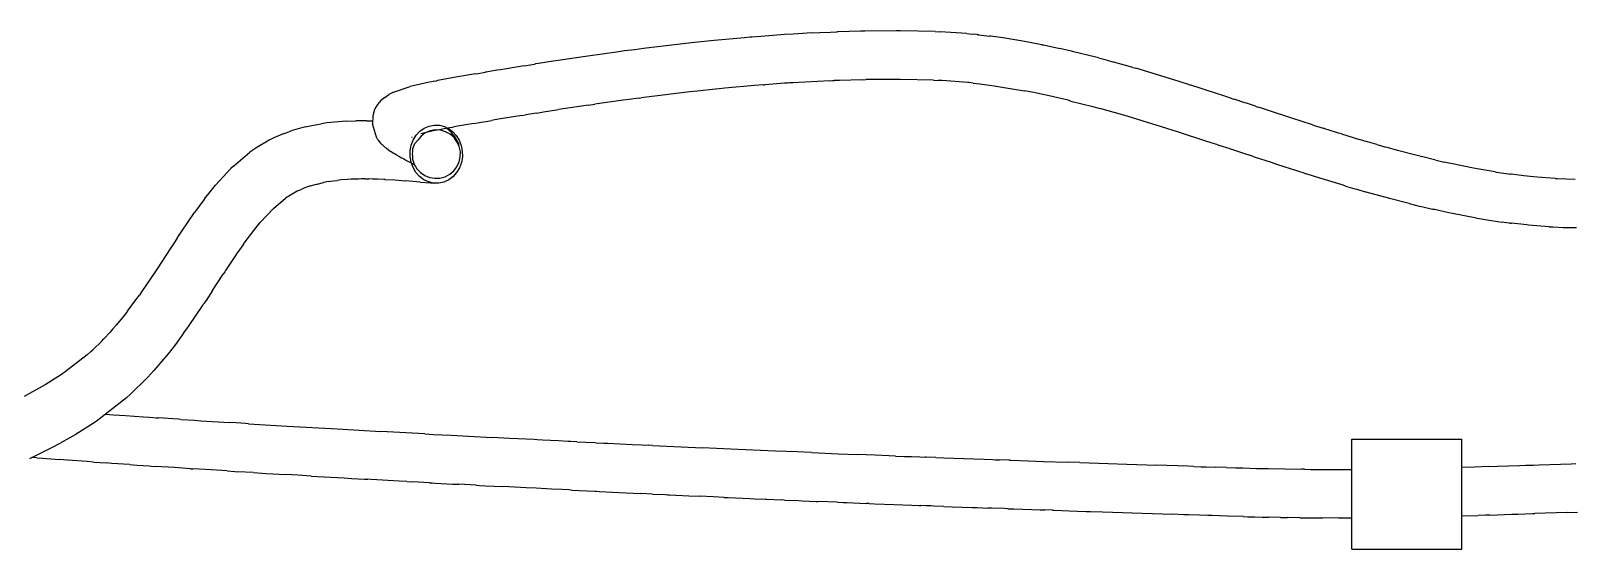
# Model space of a CAD drawing. Header units: millimetres. Extents: x -615 to -131, y -243 to 90.
# Drawn here: x -289.4 to -236.9, y 12.7 to 30.3 of the extents above; entities that cross this region are included whole.
import ezdxf

# ---------------------------------------------------------------- set-up
doc = ezdxf.new("R2010")
doc.units = ezdxf.units.MM
doc.layers.add('HIDDEN', color=8, linetype='Continuous')
doc.layers.add('VISIBLE', color=7, linetype='Continuous')

msp = doc.modelspace()

# ---------------------------------------------------------------- linework, layer by layer
at = {"layer": 'HIDDEN'}
for points in [[(-276.381, 26.631), (-276.281, 26.792)], [(-276.281, 26.792), (-276.155, 26.927)], [(-276.111, 26.766), (-276.227, 26.631)], [(-276.155, 26.927), (-276.007, 27.033)], [(-275.979, 26.879), (-276.111, 26.766)], [(-276.007, 27.033), (-275.843, 27.104)], [(-275.812, 26.944), (-275.979, 26.879)], [(-275.843, 27.104), (-275.67, 27.137)], [(-275.636, 26.971), (-275.812, 26.944)], [(-275.67, 27.137), (-275.539, 27.137)], [(-275.458, 26.96), (-275.636, 26.971)], [(-275.539, 27.137), (-275.494, 27.132)], [(-275.494, 27.132), (-275.322, 27.089)], [(-275.287, 26.912), (-275.458, 26.96)], [(-275.322, 27.089), (-275.215, 27.036)], [(-275.131, 26.828), (-275.287, 26.912)], [(-274.996, 26.712), (-275.131, 26.828)], [(-276.487, 26.066), (-276.486, 26.261)], [(-276.486, 26.261), (-276.45, 26.452)], [(-276.45, 26.452), (-276.381, 26.631)], [(-276.411, 26.241), (-276.424, 26.15)], [(-276.403, 26.332), (-276.411, 26.241)], [(-276.344, 26.5), (-276.403, 26.332)], [(-276.227, 26.631), (-276.344, 26.5)], [(-274.895, 26.568), (-274.996, 26.712)], [(-274.825, 26.405), (-274.895, 26.568)], [(-274.779, 26.225), (-274.825, 26.405)], [(-274.782, 26.057), (-274.779, 26.225)], [(-276.454, 25.874), (-276.487, 26.066)], [(-276.388, 25.693), (-276.454, 25.874)], [(-276.424, 26.15), (-276.41, 26.105)], [(-276.41, 26.105), (-276.406, 25.975)], [(-276.406, 25.975), (-276.351, 25.808)], [(-276.351, 25.808), (-276.26, 25.655)], [(-275.006, 25.582), (-274.897, 25.723)], [(-274.897, 25.723), (-274.821, 25.884)], [(-274.821, 25.884), (-274.782, 26.057)], [(-276.292, 25.529), (-276.388, 25.693)], [(-276.168, 25.39), (-276.292, 25.529)], [(-276.26, 25.655), (-276.138, 25.526)], [(-276.022, 25.28), (-276.168, 25.39)], [(-276.138, 25.526), (-275.992, 25.425)], [(-275.86, 25.204), (-276.022, 25.28)], [(-275.992, 25.425), (-275.826, 25.359)], [(-275.688, 25.165), (-275.86, 25.204)], [(-275.826, 25.359), (-275.651, 25.329)], [(-275.651, 25.329), (-275.473, 25.338)], [(-275.473, 25.338), (-275.301, 25.385)], [(-275.301, 25.385), (-275.143, 25.468)], [(-275.143, 25.468), (-275.006, 25.582)], [(-275.66, 25.163), (-275.688, 25.165)], [(-244.47, 16.47), (-240.73, 16.47)], [(-244.47, 12.73), (-244.47, 16.47)], [(-240.73, 12.73), (-240.73, 16.47)], [(-244.47, 12.73), (-240.73, 12.73)]]:
    msp.add_lwpolyline(points, dxfattribs=at)
at = {"layer": 'VISIBLE'}
for points in [[(-266.923, 29.929), (-268.557, 29.738)], [(-266.822, 29.94), (-266.923, 29.929)], [(-266.156, 30.009), (-266.822, 29.94)], [(-265.123, 30.105), (-266.156, 30.009)], [(-264.927, 30.122), (-265.123, 30.105)], [(-264.873, 30.127), (-264.927, 30.122)], [(-264.569, 30.151), (-264.873, 30.127)], [(-263.88, 30.202), (-264.569, 30.151)], [(-263.762, 30.21), (-263.88, 30.202)], [(-263.468, 30.23), (-263.762, 30.21)], [(-262.828, 30.267), (-263.468, 30.23)], [(-262.828, 30.267), (-262.554, 30.28)], [(-262.554, 30.28), (-262.198, 30.296)], [(-262.198, 30.296), (-261.994, 30.304)], [(-261.994, 30.304), (-261.956, 30.306)], [(-261.163, 30.329), (-261.956, 30.306)], [(-261.031, 30.331), (-261.163, 30.329)], [(-259.95, 30.339), (-261.031, 30.331)], [(-259.811, 30.338), (-259.95, 30.339)], [(-258.643, 30.312), (-259.811, 30.338)], [(-258.643, 30.312), (-258.464, 30.304)], [(-257.562, 30.245), (-258.464, 30.304)], [(-257.562, 30.245), (-257.379, 30.228)], [(-257.211, 30.211), (-257.379, 30.228)], [(-257.211, 30.211), (-257.184, 30.208)], [(-257.155, 30.205), (-257.184, 30.208)], [(-257.155, 30.205), (-256.79, 30.163)], [(-256.744, 30.157), (-256.79, 30.163)], [(-256.338, 30.101), (-256.744, 30.157)], [(-255.66, 29.992), (-256.338, 30.101)], [(-255.011, 29.869), (-255.66, 29.992)], [(-270.449, 29.483), (-271.459, 29.334)], [(-269.477, 29.618), (-270.449, 29.483)], [(-269.273, 29.645), (-269.477, 29.618)], [(-269.202, 29.655), (-269.273, 29.645)], [(-268.853, 29.7), (-269.202, 29.655)], [(-268.557, 29.738), (-268.853, 29.7)], [(-255.011, 29.869), (-254.959, 29.859)], [(-254.959, 29.859), (-254.395, 29.738)], [(-254.306, 29.718), (-254.395, 29.738)], [(-254.005, 29.649), (-254.306, 29.718)], [(-253.93, 29.631), (-254.005, 29.649)], [(-253.178, 29.444), (-253.93, 29.631)], [(-253.085, 29.419), (-253.178, 29.444)], [(-253.085, 29.419), (-252.909, 29.373)], [(-252.909, 29.373), (-252.61, 29.292)], [(-274.269, 28.877), (-274.997, 28.753)], [(-274.269, 28.877), (-274.18, 28.892)], [(-274.18, 28.892), (-273.942, 28.932)], [(-273.906, 28.938), (-273.942, 28.932)], [(-273.54, 28.999), (-273.906, 28.938)], [(-273.411, 29.02), (-273.54, 28.999)], [(-272.679, 29.141), (-273.411, 29.02)], [(-272.611, 29.152), (-272.679, 29.141)], [(-272.611, 29.152), (-272.255, 29.209)], [(-272.255, 29.209), (-272.22, 29.215)], [(-272.125, 29.23), (-272.22, 29.215)], [(-271.628, 29.308), (-272.125, 29.23)], [(-271.459, 29.334), (-271.628, 29.308)], [(-251.921, 29.098), (-252.61, 29.292)], [(-251.921, 29.098), (-251.821, 29.069)], [(-250.526, 28.678), (-251.821, 29.069)], [(-277.052, 28.252), (-276.486, 28.447)], [(-276.032, 28.555), (-276.486, 28.447)], [(-275.944, 28.574), (-276.032, 28.555)], [(-275.647, 28.634), (-275.944, 28.574)], [(-275.647, 28.634), (-275.59, 28.645)], [(-275.558, 28.651), (-275.59, 28.645)], [(-275.111, 28.732), (-275.558, 28.651)], [(-274.997, 28.753), (-275.111, 28.732)], [(-266.105, 28.356), (-266.734, 28.29)], [(-265.984, 28.368), (-266.105, 28.356)], [(-265.785, 28.388), (-265.984, 28.368)], [(-264.78, 28.479), (-265.785, 28.388)], [(-264.469, 28.504), (-264.78, 28.479)], [(-264.469, 28.504), (-264.428, 28.507)], [(-263.755, 28.557), (-264.428, 28.507)], [(-263.642, 28.565), (-263.755, 28.557)], [(-263.591, 28.568), (-263.642, 28.565)], [(-263.476, 28.576), (-263.591, 28.568)], [(-262.214, 28.644), (-263.476, 28.576)], [(-262.214, 28.644), (-262.124, 28.648)], [(-262.124, 28.648), (-262.075, 28.65)], [(-261.886, 28.657), (-262.075, 28.65)], [(-261.114, 28.679), (-261.886, 28.657)], [(-261.114, 28.679), (-260.99, 28.682)], [(-259.945, 28.689), (-260.99, 28.682)], [(-259.812, 28.688), (-259.945, 28.689)], [(-258.697, 28.663), (-259.812, 28.688)], [(-258.697, 28.663), (-258.533, 28.656)], [(-258.395, 28.649), (-258.533, 28.656)], [(-257.529, 28.585), (-258.395, 28.649)], [(-257.499, 28.582), (-257.529, 28.585)], [(-257.349, 28.567), (-257.499, 28.582)], [(-257.349, 28.567), (-257.123, 28.541)], [(-257.123, 28.541), (-256.63, 28.476)], [(-256.63, 28.476), (-255.615, 28.306)], [(-250.313, 28.611), (-250.526, 28.678)], [(-250.023, 28.519), (-250.313, 28.611)], [(-250.023, 28.519), (-249.978, 28.505)], [(-249.035, 28.201), (-249.978, 28.505)], [(-277.595, 27.835), (-277.656, 27.741)], [(-277.48, 27.968), (-277.595, 27.835)], [(-277.353, 28.077), (-277.48, 27.968)], [(-277.353, 28.077), (-277.208, 28.172)], [(-277.052, 28.252), (-277.208, 28.172)], [(-270.422, 27.82), (-271.367, 27.679)], [(-270.422, 27.82), (-270.209, 27.851)], [(-269.246, 27.984), (-270.209, 27.851)], [(-269.048, 28.011), (-269.246, 27.984)], [(-268.698, 28.057), (-269.048, 28.011)], [(-268.698, 28.057), (-268.634, 28.065)], [(-266.974, 28.264), (-268.634, 28.065)], [(-266.734, 28.29), (-266.974, 28.264)], [(-255.28, 28.24), (-255.615, 28.306)], [(-255.18, 28.22), (-255.28, 28.24)], [(-254.661, 28.107), (-255.18, 28.22)], [(-254.619, 28.097), (-254.661, 28.107)], [(-254.119, 27.979), (-254.619, 28.097)], [(-254.024, 27.956), (-254.119, 27.979)], [(-254.024, 27.956), (-253.283, 27.765)], [(-248.893, 28.154), (-249.035, 28.201)], [(-248.527, 28.035), (-248.893, 28.154)], [(-248.527, 28.035), (-248.473, 28.017)], [(-248.109, 27.897), (-248.473, 28.017)], [(-248.054, 27.879), (-248.109, 27.897)], [(-247.747, 27.778), (-248.054, 27.879)], [(-278.657, 27.269), (-279.315, 27.211)], [(-278.657, 27.269), (-278.338, 27.281)], [(-278.2, 27.284), (-278.338, 27.281)], [(-278.06, 27.285), (-278.2, 27.284)], [(-277.975, 27.285), (-278.06, 27.285)], [(-277.975, 27.285), (-277.763, 27.282)], [(-277.754, 27.455), (-277.768, 27.175)], [(-277.694, 27.667), (-277.754, 27.455)], [(-277.656, 27.741), (-277.694, 27.667)], [(-274.196, 27.216), (-273.712, 27.297)], [(-273.664, 27.305), (-273.712, 27.297)], [(-273.482, 27.336), (-273.664, 27.305)], [(-273.413, 27.347), (-273.482, 27.336)], [(-272.689, 27.467), (-273.413, 27.347)], [(-272.689, 27.467), (-272.56, 27.489)], [(-272.195, 27.548), (-272.56, 27.489)], [(-272.195, 27.548), (-272.129, 27.558)], [(-272.129, 27.558), (-271.952, 27.587)], [(-271.952, 27.587), (-271.446, 27.666)], [(-271.367, 27.679), (-271.446, 27.666)], [(-253.283, 27.765), (-253.035, 27.698)], [(-252.273, 27.482), (-253.035, 27.698)], [(-252.08, 27.426), (-252.273, 27.482)], [(-250.8, 27.034), (-252.08, 27.426)], [(-247.747, 27.778), (-247.7, 27.762)], [(-247.7, 27.762), (-247.645, 27.744)], [(-247.276, 27.623), (-247.645, 27.744)], [(-247.201, 27.598), (-247.276, 27.623)], [(-246.616, 27.406), (-247.201, 27.598)], [(-246.516, 27.374), (-246.616, 27.406)], [(-245.815, 27.147), (-246.516, 27.374)], [(-280.799, 26.844), (-281.12, 26.705)], [(-280.799, 26.844), (-280.704, 26.88)], [(-280.704, 26.88), (-280.533, 26.94)], [(-280.057, 27.076), (-280.533, 26.94)], [(-280.057, 27.076), (-279.771, 27.138)], [(-279.771, 27.138), (-279.639, 27.162)], [(-279.639, 27.162), (-279.518, 27.182)], [(-279.315, 27.211), (-279.518, 27.182)], [(-277.636, 26.724), (-277.768, 27.175)], [(-275.605, 26.96), (-276.123, 26.836)], [(-275.562, 26.969), (-275.605, 26.96)], [(-275.279, 27.024), (-275.562, 26.969)], [(-275.081, 27.061), (-275.279, 27.024)], [(-275.162, 26.958), (-275.25, 27.03)], [(-275.215, 27.036), (-275.161, 27.01)], [(-275.148, 26.944), (-275.162, 26.958)], [(-275.161, 27.01), (-275.031, 26.909)], [(-275.084, 26.881), (-275.148, 26.944)], [(-275.06, 26.854), (-275.084, 26.881)], [(-275.081, 27.061), (-275, 27.076)], [(-274.992, 26.771), (-275.06, 26.854)], [(-275.031, 26.909), (-274.919, 26.785)], [(-274.326, 27.194), (-275, 27.076)], [(-274.992, 26.771), (-274.956, 26.719)], [(-274.919, 26.785), (-274.82, 26.625)], [(-274.326, 27.194), (-274.196, 27.216)], [(-250.513, 26.944), (-250.8, 27.034)], [(-250.47, 26.93), (-250.513, 26.944)], [(-250.331, 26.886), (-250.47, 26.93)], [(-249.397, 26.583), (-250.331, 26.886)], [(-245.783, 27.137), (-245.815, 27.147)], [(-245.783, 27.137), (-245.444, 27.029)], [(-245.352, 27), (-245.444, 27.029)], [(-245.279, 26.977), (-245.352, 27)], [(-244.929, 26.867), (-245.279, 26.977)], [(-244.828, 26.836), (-244.929, 26.867)], [(-244.828, 26.836), (-244.208, 26.648)], [(-282.498, 25.746), (-281.932, 26.221)], [(-281.704, 26.378), (-281.932, 26.221)], [(-281.277, 26.627), (-281.704, 26.378)], [(-281.12, 26.705), (-281.277, 26.627)], [(-277.582, 26.638), (-277.636, 26.724)], [(-277.582, 26.638), (-277.491, 26.527)], [(-277.491, 26.527), (-277.436, 26.471)], [(-277.42, 26.455), (-277.436, 26.471)], [(-277.321, 26.37), (-277.42, 26.455)], [(-277.296, 26.35), (-277.321, 26.37)], [(-277.296, 26.35), (-277.227, 26.298)], [(-277.227, 26.298), (-277.164, 26.255)], [(-277.164, 26.255), (-277.134, 26.236)], [(-277.134, 26.236), (-277.082, 26.203)], [(-276.423, 26.727), (-276.437, 26.716)], [(-274.956, 26.719), (-274.858, 26.538)], [(-274.858, 26.538), (-274.832, 26.457)], [(-274.82, 26.625), (-274.751, 26.446)], [(-274.751, 26.446), (-274.715, 26.255)], [(-274.715, 26.255), (-274.712, 26.06)], [(-249.032, 26.464), (-249.397, 26.583)], [(-249.032, 26.464), (-248.979, 26.446)], [(-248.614, 26.326), (-248.979, 26.446)], [(-248.562, 26.309), (-248.614, 26.326)], [(-248.517, 26.294), (-248.562, 26.309)], [(-248.208, 26.192), (-248.517, 26.294)], [(-244.065, 26.605), (-244.208, 26.648)], [(-244.065, 26.605), (-244.018, 26.591)], [(-243.62, 26.475), (-244.018, 26.591)], [(-243.62, 26.475), (-243.578, 26.463)], [(-243.578, 26.463), (-243.317, 26.389)], [(-243.223, 26.363), (-243.317, 26.389)], [(-242.915, 26.278), (-243.223, 26.363)], [(-242.252, 26.103), (-242.915, 26.278)], [(-282.498, 25.746), (-282.588, 25.658)], [(-277.082, 26.203), (-277.064, 26.191)], [(-277.064, 26.191), (-277.009, 26.158)], [(-276.975, 26.138), (-277.009, 26.158)], [(-276.975, 26.138), (-276.966, 26.133)], [(-276.966, 26.133), (-276.955, 26.127)], [(-276.955, 26.127), (-276.95, 26.124)], [(-276.95, 26.124), (-276.941, 26.119)], [(-276.941, 26.119), (-276.856, 26.071)], [(-276.841, 26.063), (-276.856, 26.071)], [(-276.841, 26.063), (-276.8, 26.04)], [(-276.8, 26.04), (-276.767, 26.022)], [(-276.767, 26.022), (-276.726, 26)], [(-276.726, 26), (-276.71, 25.992)], [(-276.71, 25.992), (-276.684, 25.978)], [(-276.684, 25.978), (-276.614, 25.94)], [(-276.614, 25.94), (-276.496, 25.876)], [(-276.496, 25.876), (-276.341, 25.789)], [(-274.745, 25.868), (-274.811, 25.686)], [(-274.712, 26.06), (-274.745, 25.868)], [(-247.829, 26.068), (-248.208, 26.192)], [(-247.782, 26.052), (-247.829, 26.068)], [(-247.198, 25.861), (-247.782, 26.052)], [(-247.118, 25.835), (-247.198, 25.861)], [(-247.02, 25.803), (-247.118, 25.835)], [(-246.309, 25.573), (-247.02, 25.803)], [(-242.153, 26.078), (-242.252, 26.103)], [(-242.153, 26.078), (-242.102, 26.065)], [(-241.616, 25.947), (-242.102, 26.065)], [(-241.616, 25.947), (-241.56, 25.934)], [(-241.56, 25.934), (-241.336, 25.882)], [(-241.176, 25.846), (-241.336, 25.882)], [(-241.104, 25.831), (-241.176, 25.846)], [(-240.334, 25.673), (-241.104, 25.831)], [(-282.588, 25.658), (-283.108, 25.091)], [(-279.653, 25.135), (-279.435, 25.188)], [(-279.262, 25.22), (-279.435, 25.188)], [(-279.262, 25.22), (-279.103, 25.244)], [(-279.103, 25.244), (-278.968, 25.26)], [(-278.831, 25.274), (-278.968, 25.26)], [(-278.619, 25.29), (-278.831, 25.274)], [(-278.491, 25.297), (-278.619, 25.29)], [(-278.247, 25.305), (-278.491, 25.297)], [(-278.157, 25.306), (-278.247, 25.305)], [(-278.028, 25.307), (-278.157, 25.306)], [(-278.028, 25.307), (-277.887, 25.306)], [(-277.751, 25.304), (-277.887, 25.306)], [(-277.596, 25.3), (-277.751, 25.304)], [(-277.38, 25.292), (-277.596, 25.3)], [(-277.335, 25.29), (-277.38, 25.292)], [(-277.335, 25.29), (-277.012, 25.272)], [(-277.012, 25.272), (-276.643, 25.245)], [(-276.147, 25.203), (-276.643, 25.245)], [(-276.147, 25.203), (-275.797, 25.174)], [(-275.797, 25.174), (-275.66, 25.163)], [(-275.34, 25.202), (-275.512, 25.164)], [(-275.177, 25.276), (-275.34, 25.202)], [(-275.032, 25.385), (-275.177, 25.276)], [(-274.908, 25.523), (-275.032, 25.385)], [(-274.811, 25.686), (-274.908, 25.523)], [(-246.09, 25.503), (-246.309, 25.573)], [(-246.09, 25.503), (-246.039, 25.487)], [(-246.026, 25.482), (-246.039, 25.487)], [(-245.53, 25.326), (-246.026, 25.482)], [(-245.477, 25.31), (-245.53, 25.326)], [(-244.801, 25.103), (-245.477, 25.31)], [(-240.216, 25.651), (-240.334, 25.673)], [(-239.605, 25.545), (-240.216, 25.651)], [(-239.605, 25.545), (-239.557, 25.538)], [(-239.557, 25.538), (-239.151, 25.478)], [(-239.151, 25.478), (-239.085, 25.469)], [(-239.056, 25.465), (-239.085, 25.469)], [(-238.708, 25.421), (-239.056, 25.465)], [(-238.621, 25.412), (-238.708, 25.421)], [(-238.297, 25.378), (-238.621, 25.412)], [(-238.175, 25.367), (-238.297, 25.378)], [(-237.553, 25.324), (-238.175, 25.367)], [(-237.553, 25.324), (-237.496, 25.321)], [(-237.496, 25.321), (-236.88, 25.305)], [(-283.467, 24.643), (-283.441, 24.676)], [(-283.441, 24.676), (-283.381, 24.753)], [(-283.381, 24.753), (-283.108, 25.091)], [(-281.137, 24.307), (-280.726, 24.651)], [(-280.33, 24.888), (-280.726, 24.651)], [(-280.268, 24.918), (-280.33, 24.888)], [(-280.268, 24.918), (-280.174, 24.961)], [(-280.117, 24.985), (-280.174, 24.961)], [(-280.105, 24.99), (-280.117, 24.985)], [(-279.976, 25.039), (-280.105, 24.99)], [(-279.874, 25.074), (-279.976, 25.039)], [(-279.874, 25.074), (-279.672, 25.133)], [(-279.672, 25.133), (-279.653, 25.135)], [(-275.512, 25.164), (-275.66, 25.163)], [(-244.706, 25.075), (-244.801, 25.103)], [(-244.684, 25.068), (-244.706, 25.075)], [(-244.684, 25.068), (-244.365, 24.973)], [(-244.365, 24.973), (-244.304, 24.956)], [(-244.304, 24.956), (-244.024, 24.875)], [(-243.984, 24.863), (-244.024, 24.875)], [(-243.345, 24.685), (-243.984, 24.863)], [(-243.297, 24.672), (-243.345, 24.685)], [(-243.194, 24.644), (-243.297, 24.672)], [(-284.254, 23.53), (-283.817, 24.167)], [(-283.498, 24.601), (-283.817, 24.167)], [(-283.467, 24.643), (-283.498, 24.601)], [(-281.583, 23.829), (-281.137, 24.307)], [(-242.526, 24.47), (-243.194, 24.644)], [(-242.526, 24.47), (-242.179, 24.385)], [(-242.179, 24.385), (-242.101, 24.366)], [(-242.101, 24.366), (-241.728, 24.279)], [(-241.691, 24.271), (-241.728, 24.279)], [(-241.666, 24.265), (-241.691, 24.271)], [(-241.174, 24.158), (-241.666, 24.265)], [(-241.052, 24.133), (-241.174, 24.158)], [(-240.23, 23.977), (-241.052, 24.133)], [(-281.813, 23.546), (-281.583, 23.829)], [(-240.23, 23.977), (-240.132, 23.96)], [(-240.132, 23.96), (-239.804, 23.906)], [(-239.804, 23.906), (-239.365, 23.842)], [(-239.296, 23.832), (-239.365, 23.842)], [(-239.108, 23.808), (-239.296, 23.832)], [(-239.108, 23.808), (-239.044, 23.8)], [(-238.527, 23.743), (-239.044, 23.8)], [(-238.461, 23.736), (-238.527, 23.743)], [(-237.764, 23.683), (-238.461, 23.736)], [(-237.764, 23.683), (-237.636, 23.676)], [(-237.636, 23.676), (-237.285, 23.662)], [(-237.285, 23.662), (-237.175, 23.659)], [(-237.175, 23.659), (-236.832, 23.654)], [(-284.536, 23.102), (-284.625, 22.966)], [(-284.41, 23.295), (-284.536, 23.102)], [(-284.41, 23.295), (-284.254, 23.53)], [(-282.152, 23.093), (-282.257, 22.945)], [(-282.152, 23.093), (-282.123, 23.134)], [(-282.123, 23.134), (-282.064, 23.214)], [(-282.064, 23.214), (-281.875, 23.466)], [(-281.875, 23.466), (-281.813, 23.546)], [(-284.625, 22.966), (-285.089, 22.253)], [(-282.425, 22.702), (-282.763, 22.195)], [(-282.364, 22.792), (-282.425, 22.702)], [(-282.257, 22.945), (-282.364, 22.792)], [(-285.159, 22.147), (-285.615, 21.476)], [(-285.089, 22.253), (-285.159, 22.147)], [(-283.204, 21.519), (-282.843, 22.072)], [(-282.79, 22.153), (-282.843, 22.072)], [(-282.763, 22.195), (-282.79, 22.153)], [(-283.204, 21.519), (-283.426, 21.18)], [(-286.096, 20.82), (-285.81, 21.202)], [(-285.81, 21.202), (-285.694, 21.364)], [(-285.615, 21.476), (-285.694, 21.364)], [(-284.002, 20.331), (-283.547, 20.997)], [(-283.547, 20.997), (-283.498, 21.072)], [(-283.426, 21.18), (-283.498, 21.072)], [(-286.213, 20.67), (-286.479, 20.345)], [(-286.096, 20.82), (-286.213, 20.67)], [(-286.687, 20.107), (-286.898, 19.88)], [(-286.603, 20.202), (-286.687, 20.107)], [(-286.479, 20.345), (-286.603, 20.202)], [(-284.192, 20.063), (-284.47, 19.687)], [(-284.192, 20.063), (-284.082, 20.217)], [(-284.082, 20.217), (-284.002, 20.331)], [(-287.469, 19.334), (-287.348, 19.441)], [(-287.348, 19.441), (-287.265, 19.518)], [(-287.265, 19.518), (-286.985, 19.79)], [(-286.985, 19.79), (-286.898, 19.88)], [(-284.47, 19.687), (-284.718, 19.367)], [(-287.469, 19.334), (-288.217, 18.75)], [(-285.121, 18.887), (-285.196, 18.802)], [(-284.924, 19.116), (-285.121, 18.887)], [(-284.718, 19.367), (-284.924, 19.116)], [(-288.337, 18.667), (-288.9, 18.312)], [(-288.217, 18.75), (-288.337, 18.667)], [(-285.889, 18.094), (-285.553, 18.422)], [(-285.553, 18.422), (-285.408, 18.572)], [(-285.408, 18.572), (-285.196, 18.802)], [(-289.328, 18.07), (-289.614, 17.919)], [(-289.105, 18.194), (-289.328, 18.07)], [(-288.9, 18.312), (-289.105, 18.194)], [(-286.13, 17.876), (-287.057, 17.147)], [(-285.995, 17.997), (-286.13, 17.876)], [(-285.995, 17.997), (-285.889, 18.094)], [(-286.846, 17.313), (-286.571, 17.293)], [(-287.164, 17.072), (-287.878, 16.615)], [(-287.057, 17.147), (-287.164, 17.072)], [(-286.571, 17.293), (-286.167, 17.265)], [(-286.167, 17.265), (-285.554, 17.223)], [(-285.554, 17.223), (-285.363, 17.21)], [(-285.363, 17.21), (-285.124, 17.194)], [(-285.124, 17.194), (-285.037, 17.188)], [(-284.868, 17.176), (-285.037, 17.188)], [(-284.558, 17.156), (-284.868, 17.176)], [(-284.363, 17.143), (-284.558, 17.156)], [(-284.287, 17.138), (-284.363, 17.143)], [(-284.287, 17.138), (-283.816, 17.108)], [(-283.816, 17.108), (-283.599, 17.094)], [(-283.599, 17.094), (-282.631, 17.033)], [(-282.403, 17.019), (-282.631, 17.033)], [(-282.084, 16.999), (-282.403, 17.019)], [(-281.978, 16.992), (-282.084, 16.999)], [(-281.978, 16.992), (-280.671, 16.913)], [(-280.671, 16.913), (-278.958, 16.813)], [(-278.958, 16.813), (-277.485, 16.729)], [(-288.688, 16.168), (-288.358, 16.342)], [(-288.076, 16.5), (-288.358, 16.342)], [(-287.878, 16.615), (-288.076, 16.5)], [(-275.985, 16.646), (-277.485, 16.729)], [(-275.985, 16.646), (-275.694, 16.63)], [(-275.694, 16.63), (-275.394, 16.614)], [(-275.394, 16.614), (-275.098, 16.598)], [(-275.098, 16.598), (-274.509, 16.566)], [(-274.509, 16.566), (-273.702, 16.524)], [(-273.106, 16.493), (-273.702, 16.524)], [(-272.275, 16.45), (-273.106, 16.493)], [(-272.174, 16.445), (-272.275, 16.45)], [(-271.988, 16.436), (-272.174, 16.445)], [(-271.446, 16.409), (-271.988, 16.436)], [(-271.12, 16.392), (-271.446, 16.409)], [(-271.027, 16.388), (-271.12, 16.392)], [(-270.822, 16.378), (-271.027, 16.388)], [(-270.822, 16.378), (-270.213, 16.348)], [(-270.213, 16.348), (-270.164, 16.345)], [(-270.164, 16.345), (-269.912, 16.333)], [(-269.912, 16.333), (-269.762, 16.326)], [(-269.762, 16.326), (-268.942, 16.286)], [(-268.942, 16.286), (-268.612, 16.271)], [(-268.612, 16.271), (-268.392, 16.26)], [(-268.252, 16.254), (-268.392, 16.26)], [(-244.47, 16.47), (-240.73, 16.47)], [(-244.47, 12.73), (-244.47, 16.47)], [(-240.73, 12.73), (-240.73, 16.47)], [(-289.419, 15.811), (-288.959, 16.031)], [(-289.181, 15.834), (-289.346, 15.846)], [(-289.181, 15.834), (-288.985, 15.819)], [(-288.985, 15.819), (-288.854, 15.809)], [(-288.959, 16.031), (-288.688, 16.168)], [(-288.854, 15.809), (-288.406, 15.775)], [(-288.135, 15.754), (-288.406, 15.775)], [(-287.466, 15.705), (-288.135, 15.754)], [(-268.252, 16.254), (-266.552, 16.175)], [(-265.601, 16.131), (-266.552, 16.175)], [(-264.069, 16.063), (-265.601, 16.131)], [(-263.328, 16.031), (-264.069, 16.063)], [(-262.844, 16.01), (-263.328, 16.031)], [(-262.844, 16.01), (-262.605, 16)], [(-262.605, 16), (-261.934, 15.971)], [(-261.934, 15.971), (-261.286, 15.945)], [(-260.674, 15.92), (-261.286, 15.945)], [(-259.983, 15.893), (-260.674, 15.92)], [(-259.983, 15.893), (-259.676, 15.881)], [(-259.676, 15.881), (-259.446, 15.872)], [(-259.446, 15.872), (-259.161, 15.861)], [(-259.161, 15.861), (-258.98, 15.854)], [(-258.944, 15.853), (-258.98, 15.854)], [(-258.621, 15.841), (-258.944, 15.853)], [(-258.621, 15.841), (-258.349, 15.831)], [(-258.349, 15.831), (-257.665, 15.806)], [(-257.665, 15.806), (-257.329, 15.794)], [(-257.329, 15.794), (-256.967, 15.782)], [(-256.967, 15.782), (-256.693, 15.772)], [(-256.693, 15.772), (-256.591, 15.769)], [(-256.591, 15.769), (-256.446, 15.764)], [(-256.127, 15.753), (-256.446, 15.764)], [(-256.127, 15.753), (-256.057, 15.75)], [(-256.057, 15.75), (-255.472, 15.73)], [(-255.472, 15.73), (-254.953, 15.713)], [(-287.248, 15.689), (-287.466, 15.705)], [(-287.248, 15.689), (-287.028, 15.673)], [(-287.028, 15.673), (-286.826, 15.658)], [(-286.634, 15.645), (-286.826, 15.658)], [(-286.031, 15.603), (-286.634, 15.645)], [(-286.031, 15.603), (-285.771, 15.585)], [(-285.771, 15.585), (-285.363, 15.557)], [(-285.363, 15.557), (-285.284, 15.552)], [(-285.284, 15.552), (-285.155, 15.543)], [(-284.503, 15.5), (-285.155, 15.543)], [(-283.957, 15.464), (-284.503, 15.5)], [(-283.957, 15.464), (-283.878, 15.459)], [(-283.256, 15.419), (-283.878, 15.459)], [(-282.713, 15.386), (-283.256, 15.419)], [(-282.713, 15.386), (-282.453, 15.369)], [(-282.453, 15.369), (-282.341, 15.362)], [(-281.817, 15.33), (-282.341, 15.362)], [(-281.817, 15.33), (-281.387, 15.304)], [(-281.387, 15.304), (-280.715, 15.264)], [(-280.311, 15.24), (-280.715, 15.264)], [(-279.855, 15.213), (-280.311, 15.24)], [(-279.855, 15.213), (-279.633, 15.2)], [(-254.953, 15.713), (-254.152, 15.686)], [(-253.715, 15.671), (-254.152, 15.686)], [(-253.715, 15.671), (-252.125, 15.617)], [(-252.125, 15.617), (-251.108, 15.582)], [(-250.046, 15.546), (-251.108, 15.582)], [(-249.849, 15.539), (-250.046, 15.546)], [(-249.849, 15.539), (-249.598, 15.531)], [(-249.598, 15.531), (-249.429, 15.525)], [(-249.429, 15.525), (-249.104, 15.515)], [(-248.733, 15.503), (-249.104, 15.515)], [(-248.733, 15.503), (-248.417, 15.494)], [(-248.417, 15.494), (-248.182, 15.487)], [(-248.182, 15.487), (-247.709, 15.475)], [(-247.709, 15.475), (-247.307, 15.465)], [(-247.307, 15.465), (-246.747, 15.454)], [(-246.747, 15.454), (-246.173, 15.445)], [(-246.082, 15.443), (-246.173, 15.445)], [(-246.082, 15.443), (-245.864, 15.441)], [(-245.864, 15.441), (-245.676, 15.439)], [(-245.676, 15.439), (-245.019, 15.434)], [(-245.019, 15.434), (-244.887, 15.434)], [(-244.887, 15.434), (-244.733, 15.434)], [(-244.733, 15.434), (-244.47, 15.434)], [(-240.303, 15.52), (-240.73, 15.508)], [(-239.814, 15.536), (-240.303, 15.52)], [(-239.814, 15.536), (-239.521, 15.546)], [(-239.521, 15.546), (-238.767, 15.572)], [(-238.767, 15.572), (-238.556, 15.579)], [(-238.556, 15.579), (-238.294, 15.588)], [(-238.294, 15.588), (-238.109, 15.594)], [(-238.109, 15.594), (-237.017, 15.63)], [(-237.017, 15.63), (-236.853, 15.635)], [(-279.633, 15.2), (-278.726, 15.148)], [(-278.726, 15.148), (-278.485, 15.134)], [(-278.485, 15.134), (-278.035, 15.108)], [(-278.035, 15.108), (-277.924, 15.102)], [(-277.816, 15.096), (-277.924, 15.102)], [(-276.859, 15.043), (-277.816, 15.096)], [(-276.596, 15.028), (-276.859, 15.043)], [(-276.596, 15.028), (-276.412, 15.018)], [(-275.831, 14.986), (-276.412, 15.018)], [(-275.831, 14.986), (-275.736, 14.981)], [(-275.736, 14.981), (-275.636, 14.975)], [(-275.636, 14.975), (-275.039, 14.943)], [(-275.039, 14.943), (-274.832, 14.932)], [(-274.239, 14.901), (-274.832, 14.932)], [(-274.239, 14.901), (-274.133, 14.895)], [(-274.133, 14.895), (-273.921, 14.884)], [(-273.921, 14.884), (-273.332, 14.853)], [(-273.135, 14.843), (-273.332, 14.853)], [(-272.543, 14.813), (-273.135, 14.843)], [(-272.206, 14.796), (-272.543, 14.813)], [(-271.682, 14.769), (-272.206, 14.796)], [(-271.322, 14.751), (-271.682, 14.769)], [(-271.087, 14.74), (-271.322, 14.751)], [(-271, 14.735), (-271.087, 14.74)], [(-271, 14.735), (-270.208, 14.696)], [(-270.208, 14.696), (-270.161, 14.694)], [(-270.161, 14.694), (-270.053, 14.689)], [(-270.053, 14.689), (-269.606, 14.667)], [(-269.606, 14.667), (-269.141, 14.645)], [(-269.141, 14.645), (-268.64, 14.621)], [(-268.249, 14.603), (-268.64, 14.621)], [(-268.249, 14.603), (-267.815, 14.582)], [(-267.815, 14.582), (-267.729, 14.578)], [(-267.729, 14.578), (-267.674, 14.576)], [(-267.674, 14.576), (-267.008, 14.545)], [(-267.008, 14.545), (-266.645, 14.528)], [(-266.189, 14.507), (-266.645, 14.528)], [(-265.817, 14.49), (-266.189, 14.507)], [(-265.817, 14.49), (-265.674, 14.484)], [(-265.674, 14.484), (-264.933, 14.45)], [(-264.933, 14.45), (-264.78, 14.444)], [(-264.78, 14.444), (-264.411, 14.427)], [(-264.411, 14.427), (-264.358, 14.425)], [(-264.358, 14.425), (-263.872, 14.404)], [(-263.762, 14.399), (-263.872, 14.404)], [(-263.762, 14.399), (-263.28, 14.378)], [(-263.28, 14.378), (-263.164, 14.373)], [(-263.164, 14.373), (-262.687, 14.353)], [(-262.687, 14.353), (-262.627, 14.35)], [(-261.956, 14.322), (-262.627, 14.35)], [(-261.956, 14.322), (-261.771, 14.314)], [(-261.771, 14.314), (-261.644, 14.309)], [(-261.644, 14.309), (-260.981, 14.282)], [(-260.879, 14.278), (-260.981, 14.282)], [(-260.879, 14.278), (-260.706, 14.271)], [(-260.706, 14.271), (-260.034, 14.244)], [(-260.034, 14.244), (-259.432, 14.221)], [(-259.432, 14.221), (-259.194, 14.212)], [(-259.194, 14.212), (-259.122, 14.209)], [(-258.941, 14.203), (-259.122, 14.209)], [(-258.78, 14.197), (-258.941, 14.203)], [(-258.678, 14.193), (-258.78, 14.197)], [(-258.338, 14.18), (-258.678, 14.193)], [(-258.338, 14.18), (-258.063, 14.17)], [(-258.063, 14.17), (-257.379, 14.146)], [(-257.379, 14.146), (-257.21, 14.14)], [(-257.21, 14.14), (-257.029, 14.134)], [(-257.029, 14.134), (-256.842, 14.127)], [(-256.725, 14.123), (-256.842, 14.127)], [(-256.279, 14.108), (-256.725, 14.123)], [(-256.167, 14.104), (-256.279, 14.108)], [(-256.167, 14.104), (-255.968, 14.097)], [(-255.968, 14.097), (-255.357, 14.076)], [(-255.357, 14.076), (-255.065, 14.067)], [(-255.065, 14.067), (-254.913, 14.061)], [(-254.653, 14.053), (-254.913, 14.061)], [(-254.653, 14.053), (-254.609, 14.051)], [(-254.609, 14.051), (-253.797, 14.024)], [(-253.797, 14.024), (-253.506, 14.014)], [(-253.506, 14.014), (-253.361, 14.009)], [(-253.361, 14.009), (-252.953, 13.996)], [(-252.953, 13.996), (-252.61, 13.984)], [(-252.61, 13.984), (-251.605, 13.949)], [(-251.605, 13.949), (-250.556, 13.913)], [(-250.187, 13.9), (-250.556, 13.913)], [(-250.023, 13.895), (-250.187, 13.9)], [(-249.655, 13.883), (-250.023, 13.895)], [(-249.371, 13.873), (-249.655, 13.883)], [(-249.225, 13.869), (-249.371, 13.873)], [(-248.976, 13.861), (-249.225, 13.869)], [(-248.698, 13.852), (-248.976, 13.861)], [(-248.171, 13.837), (-248.698, 13.852)], [(-248.171, 13.837), (-248.008, 13.833)], [(-248.008, 13.833), (-247.771, 13.827)], [(-247.771, 13.827), (-247.522, 13.821)], [(-247.522, 13.821), (-247.305, 13.816)], [(-246.898, 13.807), (-247.305, 13.816)], [(-246.898, 13.807), (-246.78, 13.805)], [(-246.78, 13.805), (-246.658, 13.803)], [(-246.238, 13.796), (-246.658, 13.803)], [(-246.238, 13.796), (-245.473, 13.788)], [(-244.931, 13.785), (-245.473, 13.788)], [(-244.474, 13.785), (-244.931, 13.785)], [(-244.474, 13.785), (-244.47, 13.785)], [(-240.73, 13.858), (-240.173, 13.874)], [(-239.932, 13.882), (-240.173, 13.874)], [(-239.786, 13.887), (-239.932, 13.882)], [(-239.786, 13.887), (-239.035, 13.913)], [(-239.035, 13.913), (-238.833, 13.92)], [(-238.833, 13.92), (-238.331, 13.937)], [(-238.331, 13.937), (-238.256, 13.939)], [(-237.15, 13.976), (-238.256, 13.939)], [(-237.15, 13.976), (-236.805, 13.986)], [(-244.47, 12.73), (-240.73, 12.73)]]:
    msp.add_lwpolyline(points, dxfattribs=at)

doc.saveas('drawing.dxf')
